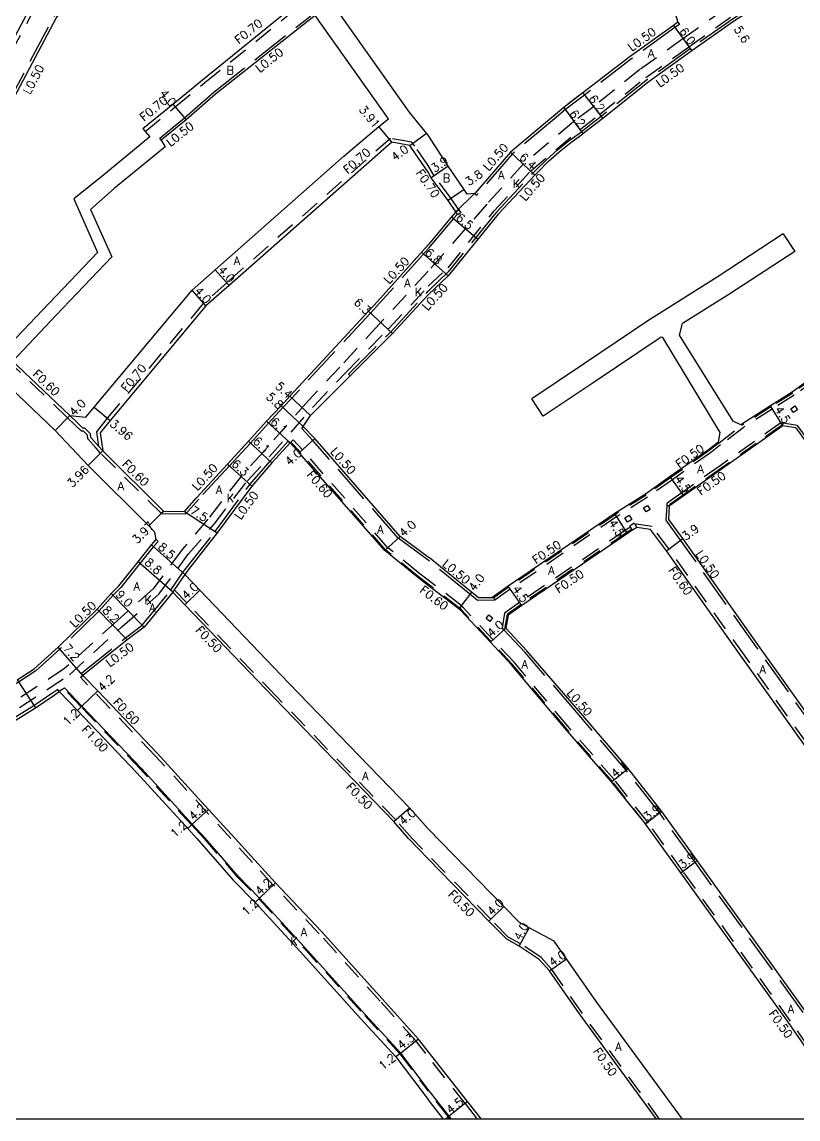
# Model space of a CAD drawing. Header units: metres. Extents: x -9600 to -8800, y -111600 to -110999.
# Drawn here: x -9160.6 to -9012, y -111600 to -111390 of the extents above; entities that cross this region are included whole.
import ezdxf

# ---------------------------------------------------------------- set-up
doc = ezdxf.new("R2010")
doc.units = ezdxf.units.M
doc.header["$LTSCALE"] = 2.5
doc.linetypes.add('2232000', pattern=[2.5, 1.5, -1])
doc.linetypes.add('22330', pattern=[4, 3, -1])
for name, color, linetype in [('2101000', 177, 'Continuous'), ('2102000', 191, 'Continuous'), ('2102001', 191, 'Continuous'), ('2213000', 6, 'Continuous'), ('2232000', 4, '2232000'), ('2233000', 62, '22330'), ('2235000', 7, 'Continuous'), ('5107000', 24, '2232000'), ('9201100', 215, 'Continuous'), ('9201500', 222, 'Continuous'), ('9202100', 82, 'Continuous'), ('9202200', 155, 'Continuous'), ('9203500', 155, 'Continuous'), ('999', 7, 'Continuous')]:
    doc.layers.add(name, color=color, linetype=linetype)
doc.styles.add('Dm_Anotation', font='txt.shx', dxfattribs={"bigfont": 'pscdm.shx'})

msp = doc.modelspace()

# ---------------------------------------------------------------- linework, layer by layer
at = {"layer": '2101000'}
for points in [[(-9034.98, -111390.03), (-9035.07, -111389.64), (-9036.11, -111386.54), (-9041.5, -111369.85), (-9043.26, -111366.48), (-9048.29, -111356.9), (-9053.89, -111345.73), (-9059.23, -111334.6), (-9060.74, -111331.45)], [(-9082.79, -111335.5), (-9091.42, -111339.26), (-9111.41, -111348.3), (-9121.12, -111353.06), (-9127.59, -111356.97), (-9134.28, -111360.48), (-9137.61, -111362.23), (-9139.79, -111364.66), (-9154.92, -111381.56), (-9157.42, -111384.35), (-9158.65, -111386.65), (-9168.04, -111404.19)], [(-9137.44, -111410.38), (-9131.67, -111405.68), (-9125.98, -111401.03), (-9108.06, -111386.52), (-9107.27, -111384.68), (-9110.75, -111379.78), (-9121.03, -111364.22), (-9122.41, -111362.12), (-9125.09, -111361.76), (-9131.77, -111365.26), (-9134.24, -111366.56), (-9135.77, -111368.26), (-9150.9, -111385.16), (-9152.96, -111387.47), (-9153.98, -111389.15), (-9163.19, -111406.56), (-9164.85, -111409.5), (-9171.03, -111422.12), (-9176.28, -111429.25), (-9182.18, -111436.71), (-9179.72, -111438.97), (-9164.66, -111452.61), (-9164.65, -111452.62), (-9164.17, -111453.07)], [(-8989.68, -111367.95), (-9002.44, -111375.8), (-9024.33, -111389.88), (-9032.34, -111395.52), (-9040.51, -111401.39), (-9049.38, -111408.46), (-9053.17, -111411.37)], [(-9082.79, -111411.66), (-9083.1, -111411.24), (-9086.45, -111407.14), (-9100.68, -111387.07), (-9104.01, -111382.37), (-9107.45, -111377.52), (-9109.32, -111374.68)], [(-9162.29, -111454.88), (-9161.44, -111455.7), (-9151.4, -111465.3), (-9148.31, -111465.61), (-9146.73, -111463.72), (-9128, -111441.34), (-9123.54, -111437.41), (-9098.96, -111415.67), (-9092.26, -111409.98), (-9090.37, -111408.53), (-9104.42, -111388.71), (-9105.55, -111389.64), (-9123.5, -111403.8), (-9129.09, -111408.73), (-9133.88, -111412.61)], [(-9034.98, -111390.03), (-9035.84, -111390.65), (-9044.1, -111396.58), (-9053.16, -111403.55), (-9056.8, -111406.34), (-9067.05, -111414.91), (-9073.88, -111422.8), (-9073.91, -111422.83)], [(-9053.16, -111403.55), (-9054.95, -111404.9), (-9056.8, -111406.34), (-9058.91, -111408.11)], [(-9075.3, -111422.91), (-9075.91, -111422.03), (-9078.99, -111417.59), (-9082.79, -111411.66)], [(-9069.39, -111426.78), (-9062.37, -111419.27), (-9061.83, -111418.7), (-9059.81, -111416.7), (-9057.69, -111414.81), (-9055.48, -111413.03), (-9053.17, -111411.37)], [(-9082.79, -111418.7), (-9085.93, -111414.17), (-9086.32, -111413.61), (-9089.77, -111413), (-9120.9, -111440.41), (-9125.35, -111444.34), (-9143.69, -111466.25), (-9145.57, -111468.63), (-9145.06, -111472.09), (-9133.45, -111483.64), (-9129.45, -111483.68), (-9127.09, -111481), (-9121.19, -111474.59), (-9117.19, -111470.24), (-9113.71, -111466.4), (-9110.96, -111463.46), (-9109.26, -111461.62), (-9094.23, -111445.36), (-9092.45, -111443.43), (-9082.79, -111432.63)], [(-9077.51, -111426.31), (-9078.99, -111424.17), (-9082.2, -111419.82), (-9082.79, -111418.7)], [(-9073.91, -111422.83), (-9075.3, -111422.91)], [(-9077.51, -111426.31), (-9078.33, -111427.29), (-9082.79, -111432.63)], [(-9069.39, -111426.78), (-9078.99, -111438.58)], [(-8976.45, -111435.62), (-8984.65, -111440.95), (-9000.87, -111452.31), (-9008.9, -111457.78), (-9013.1, -111460.83), (-9017.29, -111463.48), (-9022.78, -111466.96), (-9022.95, -111467.09)], [(-9078.99, -111438.58), (-9082.79, -111442.23)], [(-9082.79, -111492.4), (-9088.17, -111488.44), (-9104.51, -111469.73), (-9106.69, -111467.38), (-9105.3, -111465.28), (-9097.72, -111457.72), (-9089.61, -111449.63), (-9082.79, -111442.23)], [(-9161.49, -111515.93), (-9158.21, -111513.79), (-9153.63, -111509.65), (-9146.15, -111502.37), (-9143.47, -111499.38), (-9142.01, -111497.9), (-9138.3, -111493.29), (-9135.77, -111490.09), (-9134.86, -111489.07), (-9135.13, -111487.61), (-9136.26, -111486.45), (-9147.85, -111474.9), (-9154.17, -111468.19), (-9164.2, -111458.59)], [(-9014.88, -111467.28), (-9019.92, -111470.84), (-9026.48, -111475.48), (-9033.85, -111480.69), (-9036.57, -111482.61)], [(-9012.44, -111467.67), (-9014.88, -111467.28)], [(-9082.79, -111497.84), (-9085.15, -111496.03), (-9091.11, -111491.15), (-9107.47, -111472.42), (-9109.22, -111470.53), (-9112.7, -111474.37), (-9116.56, -111478.86), (-9123.18, -111487.79), (-9128.71, -111494.84), (-9129.4, -111495.72), (-9126.49, -111498.75), (-9109.44, -111516.52), (-9086.39, -111540.4), (-9082.79, -111544.44)], [(-9027.23, -111470.38), (-9029.15, -111471.85), (-9036.45, -111477.01), (-9041.2, -111480.37), (-9047.03, -111484.06), (-9067.51, -111498.01), (-9070.59, -111500.19)], [(-9036.75, -111485.21), (-9036.57, -111482.61)], [(-8993.32, -111546.56), (-8995.81, -111542.98), (-9007.64, -111526.06), (-9019.55, -111509.35), (-9034.05, -111488.88), (-9036.75, -111485.21)], [(-9042.82, -111486.72), (-9043.66, -111487.26), (-9044.63, -111487.87), (-9064.88, -111501.66), (-9067.51, -111503.53), (-9067.94, -111505.99)], [(-8996.49, -111548.82), (-8999.01, -111545.21), (-9010.84, -111528.28), (-9022.76, -111511.57), (-9037.19, -111491.2), (-9040.25, -111487.12), (-9042.82, -111486.72)], [(-9073.19, -111500.22), (-9074.5, -111499.15), (-9082.54, -111492.58), (-9082.79, -111492.4)], [(-9041.17, -111543.49), (-9047.73, -111535.43), (-9056.6, -111525.25), (-9066.84, -111513.02), (-9070.86, -111508.72), (-9076.54, -111502.65), (-9076.94, -111502.32), (-9082.79, -111497.84)], [(-9086.57, -111546.29), (-9089.38, -111543.06), (-9112.25, -111519.36), (-9129.38, -111501.52), (-9131.7, -111499.12), (-9137.19, -111505.82), (-9140.42, -111508.24), (-9148.87, -111515.06), (-9146.04, -111518.04), (-9134.62, -111530.02), (-9124.84, -111540.71), (-9119.73, -111546.29)], [(-9070.59, -111500.19), (-9073.19, -111500.22)], [(-9031.3, -111550.53), (-9038.06, -111541.13), (-9044.53, -111532.87), (-9053.55, -111522.3), (-9063.88, -111510.33), (-9067.94, -111505.99)], [(-9200.58, -111546.29), (-9194.26, -111543.14), (-9188.57, -111539.79), (-9173, -111530.6), (-9157.99, -111521.29), (-9154.39, -111518.82), (-9153.4, -111518.14), (-9149.94, -111521.76), (-9138.57, -111533.7), (-9128.82, -111544.35), (-9127.05, -111546.29)], [(-9034.14, -111600), (-9050.56, -111577.53), (-9056.31, -111569.3), (-9058.65, -111565.96), (-9063.44, -111563.36), (-9065.32, -111562.34), (-9068.29, -111559.3), (-9082.79, -111544.44)], [(-9034.44, -111552.83), (-9041.04, -111543.67), (-9041.17, -111543.49)], [(-9127.05, -111546.29), (-9120.13, -111554.26), (-9115.93, -111558.51), (-9107.32, -111567.93), (-9095.68, -111580.83), (-9088.98, -111588.11), (-9082.79, -111596.28)], [(-9082.79, -111587.05), (-9084.67, -111584.7), (-9091.52, -111577.06), (-9103.2, -111564.11), (-9112, -111554.8), (-9116, -111550.46), (-9119.73, -111546.29)], [(-9082.79, -111550.17), (-9086.57, -111546.29)], [(-9039.1, -111600), (-9053.8, -111579.88), (-9059.59, -111571.6), (-9061.52, -111569.45), (-9065.35, -111566.88), (-9067.76, -111565.56), (-9071.15, -111562.09), (-9082.79, -111550.17)], [(-8996.15, -111600), (-9000.14, -111594.52), (-9010.63, -111579.29), (-9031.3, -111550.53)], [(-9000.95, -111600), (-9003.32, -111596.79), (-9013.82, -111581.53), (-9034.44, -111552.83)], [(-9072.59, -111600), (-9075.24, -111596.64), (-9082.79, -111587.05)], [(-9079.85, -111600), (-9082.79, -111596.28)]]:
    msp.add_lwpolyline(points, dxfattribs=at)
at = {"layer": '2101000', "flags": 128}
msp.add_lwpolyline([(-9012.44, -111467.67), (-8968.28, -111529.08)], dxfattribs=at)
at = {"layer": '2102000'}
for points in [[(-9137.44, -111410.38), (-9136.99, -111410.92), (-9136.1, -111411.97), (-9145.29, -111419.52), (-9150.59, -111423.81), (-9146.09, -111434.11), (-9156.6, -111445.12), (-9164.17, -111453.07)], [(-9133.88, -111412.61), (-9133.11, -111413.86), (-9142.87, -111421.87), (-9147.43, -111425.86), (-9143.33, -111434.9), (-9154.07, -111446.17), (-9162.29, -111454.88)], [(-9014.82, -111430.54), (-9027.46, -111438.8), (-9040.77, -111447.21), (-9052.88, -111455.36), (-9062.98, -111462.13)], [(-9012.63, -111433.88), (-9025.27, -111442.14), (-9034.11, -111447.72)], [(-9022.95, -111467.09), (-9024.44, -111466.38), (-9034.67, -111449.91), (-9034.11, -111447.72)], [(-9038.19, -111450.3), (-9038.58, -111450.55), (-9050.8, -111458.79), (-9060.76, -111465.46)], [(-9027.23, -111470.38), (-9026.91, -111468.53), (-9037.9, -111450.4), (-9038.19, -111450.3)]]:
    msp.add_lwpolyline(points, dxfattribs=at)
at = {"layer": '2102001'}
for points in [[(-9014.82, -111430.54), (-9012.63, -111433.88)], [(-9060.76, -111465.46), (-9062.98, -111462.13)]]:
    msp.add_lwpolyline(points, dxfattribs=at)
at = {"layer": '2213000'}
msp.add_lwpolyline([(-9078.32, -111600), (-9078.77, -111599.43), (-9082.79, -111594.34), (-9088.04, -111587.36), (-9094.79, -111580.03), (-9106.44, -111567.11), (-9115.05, -111557.69), (-9119.25, -111553.45), (-9125.42, -111546.29), (-9127.94, -111543.54), (-9137.69, -111532.88), (-9149.08, -111520.93), (-9152.39, -111517.46), (-9152.56, -111517.57), (-9153.4, -111518.14)], dxfattribs=at)
at = {"layer": '2232000'}
for points in [[(-9082.79, -111336.37), (-9091.09, -111339.98), (-9111.07, -111349.03), (-9120.74, -111353.77), (-9127.2, -111357.67), (-9133.91, -111361.19), (-9137.11, -111362.87), (-9139.19, -111365.19), (-9154.32, -111382.09), (-9156.76, -111384.81), (-9157.94, -111387.03), (-9167.32, -111404.54), (-9174.58, -111419.35), (-9179.96, -111426.48), (-9188.05, -111437.57), (-9190.87, -111441.08), (-9197.37, -111448.91), (-9198.28, -111449.88)], [(-9136.99, -111410.92), (-9131.23, -111406.22), (-9125.53, -111401.57), (-9107.48, -111386.96), (-9106.47, -111384.6), (-9110.17, -111379.38), (-9120.44, -111363.83), (-9122, -111361.47), (-9124.87, -111361.08), (-9125.09, -111361.76)], [(-9082.79, -111417.47), (-9085.36, -111413.77), (-9085.91, -111412.97), (-9089.98, -111412.25), (-9121.36, -111439.88), (-9125.85, -111443.85), (-9144.23, -111465.81), (-9146.3, -111468.43), (-9145.91, -111471.16)], [(-9076.94, -111425.91), (-9078.42, -111423.76), (-9081.63, -111419.4), (-9082.79, -111417.47)], [(-8976.34, -111435.79), (-8984.54, -111441.11), (-9000.76, -111452.47), (-9008.78, -111457.94), (-9012.99, -111461), (-9017.18, -111463.65), (-9022.66, -111467.13), (-9022.82, -111467.25)], [(-8976.06, -111436.2), (-8984.26, -111441.53), (-9000.48, -111452.89), (-9008.49, -111458.35), (-9012.71, -111461.41), (-9016.92, -111464.08), (-9022.38, -111467.54), (-9022.52, -111467.65)], [(-9133.8, -111484.14), (-9145.5, -111472.51), (-9146.35, -111471.56), (-9147.97, -111469.77), (-9148, -111469.09), (-9148.76, -111468.32), (-9149.18, -111468.29), (-9150.4, -111467.09), (-9151.81, -111465.74), (-9161.85, -111456.13), (-9162.71, -111455.31), (-9162.64, -111455.24), (-9162.29, -111454.88)], [(-9145.06, -111472.09), (-9145.91, -111471.16), (-9147.38, -111469.53), (-9147.41, -111468.84), (-9148.49, -111467.73), (-9148.91, -111467.7), (-9149.97, -111466.67), (-9151.4, -111465.3)], [(-9015.29, -111466.71), (-9020.32, -111470.26), (-9026.88, -111474.91), (-9034.25, -111480.12), (-9037.04, -111482.09)], [(-9015.17, -111467.24), (-9020.03, -111470.67), (-9026.59, -111475.32), (-9033.97, -111480.53), (-9036.56, -111482.36)], [(-9027.11, -111470.54), (-9022.82, -111467.25)], [(-9014.81, -111466.79), (-9015.29, -111466.71)], [(-9014.88, -111467.28), (-9015.17, -111467.24)], [(-9014.88, -111467.28), (-9014.81, -111466.79)], [(-9022.52, -111467.65), (-9026.81, -111470.94)], [(-9109.07, -111470.39), (-9108.63, -111469.99)], [(-9082.79, -111497.59), (-9085.03, -111495.87), (-9090.97, -111491), (-9107.32, -111472.29), (-9109.07, -111470.39)], [(-9082.79, -111496.84), (-9084.66, -111495.4), (-9090.55, -111490.57), (-9106.87, -111471.88), (-9108.63, -111469.99)], [(-9027.11, -111470.54), (-9029.03, -111472.02), (-9036.33, -111477.18), (-9041.09, -111480.54), (-9046.92, -111484.23), (-9067.39, -111498.18), (-9070.23, -111500.19)], [(-9026.81, -111470.94), (-9028.73, -111472.42), (-9036.04, -111477.59), (-9040.81, -111480.95), (-9046.65, -111484.65), (-9067.1, -111498.58), (-9070.06, -111500.69)], [(-9037.07, -111482.58), (-9037.04, -111482.09)], [(-9036.57, -111482.61), (-9037.07, -111482.58)], [(-9036.57, -111482.61), (-9036.56, -111482.36)], [(-9042.95, -111486.1), (-9043.14, -111486.22)], [(-8996, -111548.48), (-8998.52, -111544.87), (-9010.35, -111527.94), (-9022.27, -111511.22), (-9036.7, -111490.85), (-9039.92, -111486.56), (-9042.95, -111486.1)], [(-9044.04, -111486.67), (-9045.01, -111487.28), (-9065.28, -111501.09), (-9068.15, -111503.13), (-9068.65, -111505.97)], [(-9043.77, -111487.09), (-9044.74, -111487.7), (-9064.99, -111501.5), (-9067.69, -111503.42), (-9068.11, -111505.81)], [(-9076.45, -111501.69), (-9082.79, -111496.84)], [(-9085.87, -111546.29), (-9089.01, -111542.72), (-9111.89, -111519.02), (-9129.02, -111501.17), (-9131.42, -111498.69)], [(-9041.17, -111543.49), (-9047.58, -111535.3), (-9056.45, -111525.12), (-9066.69, -111512.89), (-9070.71, -111508.59), (-9076.41, -111502.5), (-9076.82, -111502.16), (-9082.79, -111497.59)], [(-9070.23, -111500.19), (-9070.06, -111500.69)], [(-9076.45, -111501.69), (-9076.51, -111501.77), (-9076.82, -111502.16)], [(-9040.77, -111543.19), (-9047.19, -111534.98), (-9056.07, -111524.8), (-9066.31, -111512.56), (-9070.35, -111508.24), (-9076.06, -111502.14), (-9076.51, -111501.77), (-9076.51, -111501.77)], [(-9068.3, -111506.33), (-9068.65, -111505.97)], [(-9067.94, -111505.99), (-9068.3, -111506.33)], [(-9067.94, -111505.99), (-9068.11, -111505.81)], [(-9120.54, -111546.29), (-9135.05, -111530.43), (-9149.37, -111515.4), (-9148.87, -111515.06)], [(-9125.69, -111546.29), (-9128.09, -111543.68), (-9137.84, -111533.02), (-9149.22, -111521.07), (-9152.56, -111517.57), (-9153.4, -111518.14)], [(-9034.03, -111552.54), (-9040.63, -111543.38), (-9040.77, -111543.19)], [(-9125.69, -111546.29), (-9119.39, -111553.59), (-9115.19, -111557.83), (-9106.59, -111567.25), (-9094.94, -111580.16), (-9088.19, -111587.49), (-9082.79, -111594.66)], [(-9083.26, -111587.42), (-9085.12, -111585.09), (-9091.97, -111577.46), (-9103.64, -111564.52), (-9112.44, -111555.21), (-9116.44, -111550.86), (-9120.54, -111546.29)], [(-9038.48, -111600), (-9053.39, -111579.59), (-9059.18, -111571.31), (-9061.18, -111569.07), (-9065.11, -111566.44), (-9067.46, -111565.16), (-9070.79, -111561.74), (-9085.87, -111546.29)], [(-9000.33, -111600), (-9002.91, -111596.5), (-9013.41, -111581.24), (-9034.03, -111552.54)], [(-9073.36, -111600), (-9075.71, -111597.01), (-9083.26, -111587.42)], [(-9078.57, -111600), (-9078.93, -111599.55), (-9082.79, -111594.66)]]:
    msp.add_lwpolyline(points, dxfattribs=at)
at = {"layer": '2233000'}
for points in [[(-9162.64, -111455.24), (-9165, -111452.98), (-9165, -111452.97), (-9180.05, -111439.34), (-9182.85, -111436.78), (-9182.58, -111436.41), (-9176.67, -111428.94), (-9171.46, -111421.86), (-9165.3, -111409.27), (-9163.63, -111406.33), (-9154.41, -111388.91), (-9153.37, -111387.17), (-9151.27, -111384.82), (-9136.14, -111367.93), (-9134.55, -111366.16), (-9132, -111364.82), (-9125.32, -111361.31), (-9124.87, -111361.08)], [(-8989.95, -111367.53), (-9002.71, -111375.38), (-9024.61, -111389.47), (-9032.63, -111395.11), (-9040.81, -111400.99), (-9049.69, -111408.07), (-9053.47, -111410.97)], [(-9133.88, -111412.61), (-9134.19, -111412.22), (-9129.41, -111408.34), (-9123.82, -111403.42), (-9105.86, -111389.25), (-9104.16, -111387.86), (-9103.87, -111388.27), (-9104.42, -111388.71)], [(-9034.69, -111390.44), (-9035.55, -111391.05), (-9043.8, -111396.98), (-9052.86, -111403.95)], [(-9034.98, -111390.03), (-9034.69, -111390.44)], [(-9052.86, -111403.95), (-9054.65, -111405.3), (-9056.48, -111406.73), (-9058.59, -111408.49)], [(-9058.59, -111408.49), (-9066.7, -111415.27), (-9073.51, -111423.13), (-9073.53, -111423.16)], [(-9069.76, -111426.45), (-9062.74, -111418.93), (-9062.19, -111418.35), (-9060.15, -111416.34), (-9058.02, -111414.43), (-9055.78, -111412.63), (-9053.47, -111410.97)], [(-9073.91, -111422.83), (-9073.53, -111423.16)], [(-9077.21, -111426.73), (-9077.95, -111427.62), (-9082.79, -111433.38)], [(-9069.76, -111426.45), (-9078.99, -111437.8)], [(-9082.79, -111433.38), (-9092.03, -111443.72), (-9093.86, -111445.7), (-9108.89, -111461.96), (-9110.59, -111463.8), (-9113.34, -111466.74), (-9116.82, -111470.57), (-9120.83, -111474.93), (-9126.72, -111481.34), (-9129.23, -111484.18), (-9133.8, -111484.14), (-9133.45, -111483.64)], [(-9078.99, -111437.8), (-9082.79, -111441.49)], [(-9097.72, -111457.72), (-9098.07, -111457.37), (-9089.97, -111449.29), (-9082.79, -111441.49)], [(-9082.79, -111493.02), (-9088.54, -111488.78), (-9088.54, -111488.78), (-9104.88, -111470.06), (-9107, -111467.78), (-9106.69, -111467.38)], [(-9012.15, -111467.21), (-9014.81, -111466.79)], [(-9148.87, -111515.06), (-9149.17, -111514.66), (-9140.73, -111507.84), (-9137.54, -111505.46), (-9132.1, -111498.82), (-9129.81, -111495.42), (-9129.11, -111494.53), (-9123.58, -111487.49), (-9116.95, -111478.54), (-9113.07, -111474.03), (-9109.6, -111470.2), (-9109.22, -111470.53)], [(-9037.26, -111485.36), (-9037.07, -111482.58)], [(-8993.61, -111547.01), (-8996.22, -111543.27), (-9008.04, -111526.35), (-9019.96, -111509.64), (-9034.46, -111489.17), (-9037.26, -111485.36)], [(-9134.86, -111489.07), (-9134.48, -111489.4), (-9135.39, -111490.41), (-9137.91, -111493.6), (-9141.64, -111498.23), (-9143.11, -111499.72), (-9145.79, -111502.71), (-9153.29, -111510.02), (-9157.9, -111514.18), (-9161.21, -111516.35), (-9162.02, -111516.87), (-9175.21, -111525.14), (-9176.01, -111525.65), (-9177.36, -111526.44), (-9191.52, -111534.79), (-9197.03, -111538.04), (-9205.41, -111542.21), (-9210.64, -111544.82), (-9213.88, -111546.29)], [(-9073.36, -111500.72), (-9074.82, -111499.54), (-9082.79, -111493.02)], [(-9129.4, -111495.72), (-9131.42, -111498.69), (-9131.7, -111499.12)], [(-9070.06, -111500.69), (-9073.36, -111500.72)], [(-9070.23, -111500.19), (-9070.59, -111500.19)], [(-9031.7, -111550.82), (-9038.46, -111541.44), (-9044.91, -111533.19), (-9053.93, -111522.63), (-9064.25, -111510.67), (-9068.3, -111506.33)], [(-9153.4, -111518.14), (-9153.68, -111517.73), (-9154.67, -111518.4), (-9158.26, -111520.87), (-9173.26, -111530.18), (-9188.83, -111539.36), (-9194.5, -111542.7), (-9201.71, -111546.29)], [(-8996.77, -111600), (-9000.55, -111594.81), (-9011.04, -111579.57), (-9031.7, -111550.82)]]:
    msp.add_lwpolyline(points, dxfattribs=at)
at = {"layer": '2233000', "flags": 128}
msp.add_lwpolyline([(-9012.15, -111467.21), (-8967.78, -111528.92)], dxfattribs=at)
at = {"layer": '2235000'}
for points in [[(-9077.11, -111426.88), (-9077.21, -111426.73), (-9077.51, -111426.31), (-9076.94, -111425.91), (-9076.54, -111426.48)], [(-9012.83, -111464.73), (-9013.35, -111464), (-9012.61, -111463.48), (-9012.09, -111464.21)], [(-9041.56, -111482.99), (-9040.8, -111482.51), (-9040.31, -111483.27), (-9041.07, -111483.75)], [(-9044.63, -111485.74), (-9045.16, -111484.89), (-9044.32, -111484.36), (-9043.78, -111485.2)], [(-9043.66, -111487.26), (-9044.2, -111486.41), (-9043.35, -111485.88), (-9043.14, -111486.22), (-9042.82, -111486.72)], [(-9071.02, -111504.72), (-9071.72, -111504.17), (-9071.17, -111503.46), (-9070.46, -111504.02)]]:
    msp.add_lwpolyline(points, close=True, dxfattribs=at)
at = {"layer": '5107000'}
for points in [[(-9025.95, -111387.48), (-9034.02, -111393.16), (-9042.26, -111399.08), (-9051.17, -111406.18), (-9054.99, -111409.11), (-9064.49, -111417.08), (-9071.57, -111424.87), (-9082.79, -111437.65), (-9092.17, -111447.83), (-9099.68, -111456.03), (-9105.73, -111462.42), (-9114.26, -111472.17), (-9118.54, -111476.84), (-9124.94, -111485.17), (-9129.9, -111490.95), (-9135.46, -111498.52), (-9142.34, -111504.59), (-9152.39, -111513.76), (-9161.82, -111519.97)], [(-9161.01, -111521.23), (-9151.47, -111514.95), (-9141.34, -111505.71), (-9134.34, -111499.54), (-9128.72, -111491.88), (-9123.78, -111486.12), (-9117.39, -111477.81), (-9113.14, -111473.17), (-9104.62, -111463.43), (-9098.58, -111457.05), (-9090.4, -111448.72), (-9082.79, -111440.56), (-9078.99, -111437.02), (-9070.14, -111426.12), (-9063.17, -111418.45), (-9053.8, -111410.59), (-9050, -111407.68), (-9041.11, -111400.59), (-9032.92, -111394.71), (-9024.89, -111389.05)]]:
    msp.add_lwpolyline(points, dxfattribs=at)
at = {"layer": '9201100'}
for points in [[(-9035.84, -111390.65), (-9032.34, -111395.52)], [(-9053.16, -111403.55), (-9049.38, -111408.46)], [(-9131.67, -111405.68), (-9129.09, -111408.73)], [(-9056.8, -111406.34), (-9053.17, -111411.37)], [(-9089.77, -111413), (-9092.26, -111409.98)], [(-9086.32, -111413.61), (-9083.1, -111411.24)], [(-9078.99, -111417.59), (-9082.2, -111419.82)], [(-9075.91, -111422.03), (-9078.99, -111424.17)], [(-9078.33, -111427.29), (-9073.36, -111431.49)], [(-9078.99, -111438.58), (-9084.06, -111434.05)], [(-9123.54, -111437.41), (-9120.9, -111440.41)], [(-9125.35, -111444.34), (-9128, -111441.34)], [(-9094.23, -111445.36), (-9089.61, -111449.63)], [(-9105.3, -111465.28), (-9109.26, -111461.62)], [(-9151.4, -111465.3), (-9154.17, -111468.19)], [(-9146.73, -111463.72), (-9143.69, -111466.25)], [(-9106.69, -111467.38), (-9110.96, -111463.46)], [(-9014.88, -111467.28), (-9017.29, -111463.48)], [(-9109.22, -111470.53), (-9113.71, -111466.4)], [(-9117.19, -111470.24), (-9112.7, -111474.37)], [(-9104.51, -111469.73), (-9107.47, -111472.42)], [(-9145.06, -111472.09), (-9147.85, -111474.9)], [(-9121.19, -111474.59), (-9116.56, -111478.86)], [(-9033.85, -111480.69), (-9036.45, -111477.01)], [(-9133.45, -111483.64), (-9136.26, -111486.45)], [(-9129.45, -111483.68), (-9123.18, -111487.79)], [(-9044.63, -111487.87), (-9047.03, -111484.06)], [(-9088.17, -111488.44), (-9091.11, -111491.15)], [(-9129.4, -111495.72), (-9135.77, -111490.09)], [(-9037.19, -111491.2), (-9034.05, -111488.88)], [(-9131.7, -111499.12), (-9138.3, -111493.29)], [(-9129.38, -111501.52), (-9126.49, -111498.75)], [(-9064.88, -111501.66), (-9067.51, -111498.01)], [(-9143.47, -111499.38), (-9137.19, -111505.82)], [(-9074.5, -111499.15), (-9076.94, -111502.32)], [(-9146.15, -111502.37), (-9140.42, -111508.24)], [(-9067.94, -111505.99), (-9070.86, -111508.72)], [(-9148.87, -111515.06), (-9153.63, -111509.65)], [(-9161.49, -111515.93), (-9157.99, -111521.29)], [(-9149.08, -111520.93), (-9146.04, -111518.04)], [(-9149.94, -111521.76), (-9149.08, -111520.93)], [(-9047.73, -111535.43), (-9044.53, -111532.87)], [(-9127.94, -111543.54), (-9124.84, -111540.71)], [(-9089.38, -111543.06), (-9086.39, -111540.4)], [(-9038.06, -111541.13), (-9041.17, -111543.49)], [(-9128.82, -111544.35), (-9127.94, -111543.54)], [(-9034.44, -111552.83), (-9031.3, -111550.53)], [(-9115.05, -111557.69), (-9112, -111554.8)], [(-9115.93, -111558.51), (-9115.05, -111557.69)], [(-9071.15, -111562.09), (-9068.29, -111559.3)], [(-9065.35, -111566.88), (-9063.44, -111563.36)], [(-9059.59, -111571.6), (-9056.31, -111569.3)], [(-9084.67, -111584.7), (-9088.04, -111587.36)], [(-9088.04, -111587.36), (-9088.98, -111588.11)], [(-9075.24, -111596.64), (-9078.77, -111599.43)], [(-9078.77, -111599.43), (-9079.5, -111600)]]:
    msp.add_lwpolyline(points, dxfattribs=at)
at = {"layer": '9201100', "flags": 128}
msp.add_lwpolyline([(-9067.05, -111414.91), (-9062.37, -111419.27)], dxfattribs=at)
at = {"layer": '9202200'}
msp.add_lwpolyline([(-9073.91, -111422.83), (-9077.51, -111426.31)], dxfattribs=at)
at = {"layer": '999'}
msp.add_lwpolyline([(-9600, -111000), (-8800, -111000), (-8800, -111600), (-9600, -111600)], close=True, dxfattribs=at)

# ---------------------------------------------------------------- texts
at = {"layer": '9201500', "style": 'Dm_Anotation'}
for s, rotation, p in [('6.0', 305.6919, (-9034.79, -111391.73)), ('5.6', 303.2065, (-9024.34, -111391.33)), ('4.0', 310.3392, (-9134.32, -111403.68)), ('6.2', 307.5519, (-9052.17, -111404.68)), ('3.91', 309.4861, (-9096.15, -111406.76)), ('6.2', 305.7681, (-9055.84, -111407.5)), ('4.0', 36.3074, (-9089.15, -111416.68)), ('3.9', 34.7565, (-9081.54, -111418.85)), ('6.4', 316.9901, (-9065.49, -111416.02)), ('3.8', 34.7558, (-9074.99, -111421.41)), ('6.5', 319.8257, (-9077.62, -111427.65)), ('6.8', 318.2123, (-9083.56, -111434.28)), ('4.0', 311.365, (-9123.11, -111437.47)), ('4.0', 311.4898, (-9127.63, -111441.48)), ('6.3', 317.2508, (-9097.17, -111443.81)), ('5.4', 317.2508, (-9112.2, -111459.87)), ('5.8', 317.4687, (-9113.95, -111461.91)), ('4.0', 46.2488, (-9150.54, -111465.57)), ('4.5', 302.3675, (-9016.52, -111464.13)), ('3.96', 320.2243, (-9143.88, -111467.14)), ('6.1', 317.4539, (-9113.14, -111466.68)), ('6.1', 317.4031, (-9116.47, -111470.38)), ('4.0', 42.26, (-9109.31, -111475.01)), ('3.96', 45.1567, (-9150.95, -111479.22)), ('6.3', 317.4031, (-9120.56, -111474.73)), ('4.5', 305.2527, (-9035.67, -111477.47)), ('7.5', 326.7452, (-9128.5, -111483.87)), ('3.97', 45.0321, (-9138.5, -111489.99)), ('4.0', 42.5768, (-9087.48, -111488.69)), ('4.5', 302.3261, (-9048.3, -111485.85)), ('3.9', 36.5792, (-9033.51, -111489.33)), ('8.5', 318.5464, (-9134.65, -111490.68)), ('8.8', 318.5464, (-9137.22, -111493.62)), ('4.0', 52.44, (-9073.95, -111499.1)), ('9.0', 314.2622, (-9142.73, -111499.68)), ('4.0', 43.8232, (-9129.06, -111500.66)), ('4.5', 305.854, (-9066.75, -111498.53)), ('8.2', 314.2622, (-9145.29, -111502.72)), ('4.0', 43.0919, (-9070.63, -111507.87)), ('7.2', 311.3448, (-9152.81, -111509.94)), ('4.2', 43.6196, (-9145.12, -111518.27)), ('1.2', 43.6196, (-9151.82, -111524.79)), ('4.1', 38.6262, (-9047.01, -111534.75)), ('4.2', 42.4506, (-9127.72, -111542.91)), ('4.0', 41.7064, (-9087.52, -111543.88)), ('3.9', 37.056, (-9040.84, -111543.02)), ('1.2', 42.4506, (-9131.25, -111546.25)), ('3.9', 36.2654, (-9034.15, -111552.19)), ('4.2', 43.4702, (-9114.98, -111557.25)), ('1.2', 43.0011, (-9117.58, -111561.2)), ('4.0', 44.3045, (-9070.6, -111561.14)), ('4.0', 61.4882, (-9065.12, -111565.95)), ('4.0', 34.9737, (-9058.98, -111570.87)), ('4.3', 38.316, (-9087.9, -111586.8)), ('1.2', 38.316, (-9091.51, -111590.7)), ('4.5', 38.316, (-9078.55, -111599.13))]:
    msp.add_text(s, height=1.6, rotation=rotation, dxfattribs=at).set_placement(p)
at = {"layer": '9202100', "style": 'Dm_Anotation'}
for s, p in [('A', (-9040.72, -111396.77)), ('B', (-9121.41, -111400.03)), ('B', (-9080.01, -111420.63)), ('A', (-9069.43, -111420.06)), ('K', (-9066.61, -111421.7)), ('A', (-9120.03, -111436.48)), ('A', (-9087.38, -111440.76)), ('K', (-9085.38, -111442.47)), ('A', (-9031.28, -111476.34)), ('A', (-9142.24, -111479.61)), ('A', (-9123.43, -111480.3)), ('K', (-9121.37, -111481.9)), ('A', (-9092.55, -111487.93)), ('A', (-9059.81, -111495.76)), ('A', (-9139.19, -111498.79)), ('K', (-9137.11, -111501.39)), ('A', (-9136.2, -111502.92)), ('A', (-9064.93, -111513.73)), ('A', (-9019.36, -111514.71)), ('A', (-9095.42, -111535.1)), ('A', (-9107.19, -111565)), ('K', (-9109.16, -111566.79)), ('A', (-9013.98, -111579.75)), ('A', (-9047, -111586.95))]:
    msp.add_text(s, height=1.6, dxfattribs=at).set_placement(p)
at = {"layer": '9203500', "style": 'Dm_Anotation'}
for s, rotation, p in [('F0.70', 38.9905, (-9119.03, -111394.28)), ('L0.50', 35.684, (-9043.84, -111395.68)), ('L0.50', 38.2702, (-9115.05, -111399.73)), ('L0.50', 35.684, (-9038.45, -111402.56)), ('L0.50', 62.1029, (-9159.04, -111403.96)), ('F0.70', 39.2109, (-9137.17, -111409.07)), ('L0.50', 39.0436, (-9132.11, -111413.93)), ('F0.70', 41.3629, (-9098.18, -111419.13)), ('L0.50', 49.1301, (-9071.22, -111418.59)), ('F0.70', 304.7607, (-9085.23, -111418.87)), ('L0.50', 49.1301, (-9064.19, -111424.36)), ('L0.50', 47.3702, (-9090.3, -111440.25)), ('L0.50', 47.3702, (-9082.94, -111445.33)), ('F0.60', 316.2494, (-9158.6, -111457.55)), ('F0.70', 50.0694, (-9140.48, -111460.91)), ('L0.50', 311.1296, (-9101.63, -111472.25)), ('F0.50', 35.2971, (-9034.71, -111475.48)), ('F0.60', 315.1583, (-9141.48, -111474.76)), ('L0.50', 47.4018, (-9126.99, -111479.83)), ('F0.60', 311.1308, (-9106.15, -111476.72)), ('F0.50', 35.2971, (-9030.57, -111480.68)), ('L0.50', 53.4502, (-9118.72, -111485.34)), ('F0.50', 34.2628, (-9062.15, -111493.82)), ('L0.50', 305.3118, (-9031.69, -111491.84)), ('L0.50', 320.7531, (-9080.2, -111493.96)), ('F0.60', 305.3118, (-9036.89, -111494.97)), ('F0.50', 34.2628, (-9057.8, -111499.4)), ('F0.60', 322.5684, (-9084.54, -111499.05)), ('L0.50', 44.2466, (-9150.44, -111506.01)), ('F0.50', 313.6228, (-9127.43, -111506.51)), ('L0.50', 36.7823, (-9143.74, -111513.53)), ('L0.50', 310.7696, (-9056.35, -111518.52)), ('F0.60', 313.6228, (-9143.24, -111520.32)), ('F1.00', 313.6228, (-9149.24, -111525.57)), ('F0.50', 313.6228, (-9098.62, -111536.52)), ('F0.50', 314.3089, (-9079.1, -111557.13)), ('F0.50', 305.6969, (-9017.69, -111579.81)), ('F0.50', 304.9732, (-9051.28, -111587.06))]:
    msp.add_text(s, height=1.6, rotation=rotation, dxfattribs=at).set_placement(p)

doc.saveas('drawing.dxf')
